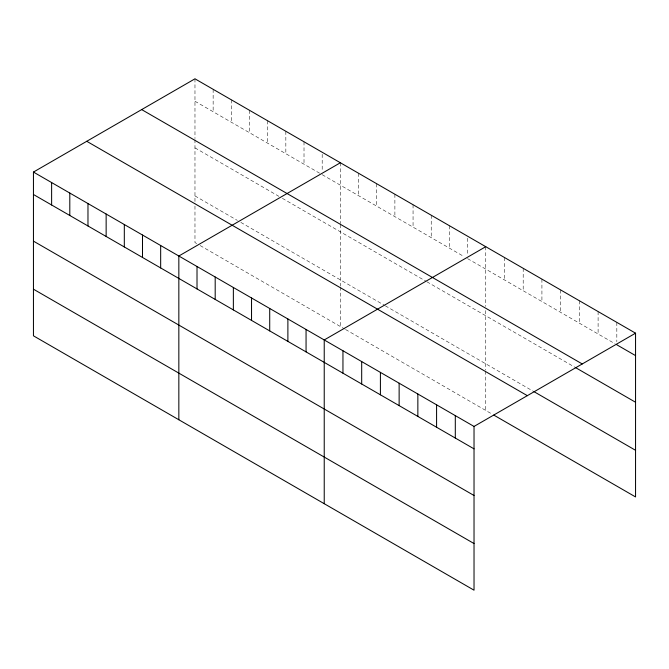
<?xml version="1.0" encoding="UTF-8"?>
<svg xmlns="http://www.w3.org/2000/svg" width="669" height="669" viewBox="0 0 669 669"><rect width="100%" height="100%" fill="white"/><g stroke="black" fill="none" stroke-linecap="round" stroke-linejoin="round"><path stroke-width="0.5" stroke-dasharray="3.35 2.51" d="M194.972 101.236L319.59 173.187M322.19 174.684L464.119 256.628M467.581 258.627L615.045 343.766M194.972 147.874L278.914 196.343M282.377 198.342L426.036 281.281M426.906 281.783L574.914 367.239M194.972 195.925L237.378 220.41M240.84 222.409L384.499 305.348M385.361 305.85L533.009 391.097M196.703 243.566L194.972 242.563L194.972 203.184M200.165 245.565L344.686 329.006M345.555 329.508L491.991 414.052M616.826 322.374L616.826 341.742M598.103 311.562L598.103 333.99M579.379 300.749L579.379 323.177M560.647 289.936L560.647 312.364M541.923 279.132L541.923 301.552M523.2 268.319L523.2 290.747M504.476 257.506L504.476 279.935M485.753 246.694L485.753 306.435M485.753 310.575L485.753 370.032M485.753 371.069L485.753 410.448M467.581 238.239L467.581 254.554M449.401 225.712L449.401 248.14M431.229 215.217L431.229 237.646M413.057 204.731L413.057 227.151M394.886 194.236L394.886 216.656M376.706 183.741L376.706 206.169M358.534 173.246L358.534 195.674M340.362 162.759L340.362 223.53M340.362 224.567L340.362 286.089M340.362 287.126L340.362 326.505M322.19 154.305L322.19 171.632M304.01 141.769L304.01 164.198M285.839 131.275L285.839 153.703M267.667 120.788L267.667 143.208M249.487 110.293L249.487 132.721M231.315 99.798L231.315 122.226M213.143 89.312L213.143 111.731M194.972 78.817L194.972 138.55M194.972 139.587L194.972 202.147"/><path stroke-width="1" d="M33.45 172.067L474.028 426.437L474.028 590.183L33.45 335.821L33.45 172.067L194.972 78.817L635.55 333.179L635.55 496.933L493.781 415.081M340.362 162.759L178.84 256.01L178.84 419.756M485.753 246.694L324.231 339.952L324.231 503.698M474.028 426.437L635.55 333.179M616.826 344.794L635.55 355.607M141.669 109.591L582.247 363.953M575.808 367.758L635.55 402.245M533.904 391.608L635.55 450.296M86.753 141.293L527.331 395.663M33.45 194.495L474.028 448.857M33.45 241.133L474.028 495.495M33.45 289.184L474.028 543.546M455.305 415.625L455.305 438.044M436.581 404.812L436.581 427.24M417.857 393.999L417.857 416.427M399.134 383.195L399.134 405.615M380.41 372.382L380.41 394.802M361.686 361.569L361.686 383.998M342.954 350.757L342.954 373.185M306.059 329.457L306.059 351.886M287.887 318.962L287.887 341.391M269.716 308.468L269.716 330.896M251.536 297.981L251.536 320.401M233.364 287.486L233.364 309.914M215.192 276.991L215.192 299.419M197.012 266.505L197.012 288.924M160.669 245.515L160.669 267.943M142.497 235.02L142.497 257.448M124.317 224.533L124.317 246.953M106.145 214.038L106.145 236.466M87.974 203.543L87.974 225.971M69.802 193.048L69.802 215.477M51.622 182.562L51.622 204.982"/></g></svg>
